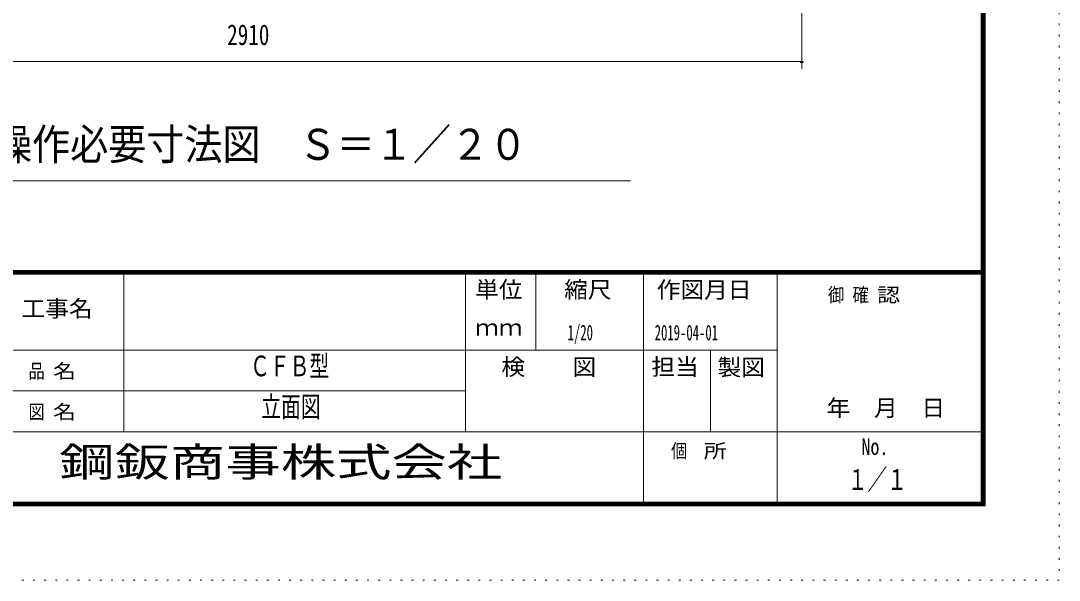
# Model space of a CAD drawing. Units: millimetres, scale not verified. Extents: x -5940 to 5940, y -4200 to 4200.
# Drawn here: x 3142 to 5940, y -4200 to -2693 of the extents above; entities that cross this region are included whole.
import ezdxf
from ezdxf.enums import TextEntityAlignment as Align

# ---------------------------------------------------------------- set-up
doc = ezdxf.new("R2010")
doc.units = ezdxf.units.MM
doc.header["$LTSCALE"] = 10
doc.linetypes.add('USER5', pattern=[3, 0.5, -2.5])
doc.layers.add('0-1_0-F', color=7, linetype='Continuous')
for name, color, linetype, lineweight in [('0-6_2-5DIM', 3, 'Continuous', 18), ('0-8_F-F', 5, 'Continuous', 18), ('0-9_F-E_J_ADD', 5, 'USER5', 18)]:
    doc.layers.add(name, color=color, linetype=linetype, lineweight=lineweight)
doc.styles.add('ＭＳ ゴシック', font='')
doc.styles.get('ＭＳ ゴシック').set_extended_font_data('MS Gothic')

msp = doc.modelspace()

# ---------------------------------------------------------------- linework, layer by layer
at = {"layer": '0-6_2-5DIM'}
for p, q in [((5246.01, -2342.81), (5246.01, -2822.81)), ((5246.01, -2802.81), (2336.01, -2802.81)), ((5250.01, -2802.81), (5242.01, -2802.81)), ((4784.5, -3124.11), (2864.5, -3124.11))]:
    msp.add_line(p, q, dxfattribs=at)
msp.add_arc((5246.01, -2802.81), 4, 180, 0, dxfattribs=at)
at = {"layer": '0-8_F-F'}
for p, q in [((5730, -3366), (-5730, -3366)), ((-5730, -3367), (5730, -3367)), ((5730, -3368), (-5730, -3368)), ((-5730, -3369), (5730, -3369)), ((5730, -3370), (-5730, -3370)), ((-5730, -3371), (5730, -3371)), ((5730, -3372), (-5730, -3372)), ((-5730, -3373), (5730, -3373)), ((5730, -3374), (-5730, -3374)), ((-5730, -3375), (5730, -3375)), ((5730, -3376), (-5730, -3376)), ((3420, -3376), (3420, -3800)), ((4340, -3800), (4340, -3376)), ((4530, -3376), (4530, -3580)), ((4820, -4000), (4820, -3376)), ((5180, -4000), (5180, -3376)), ((3080, -3580), (5180, -3580)), ((5000, -3580), (5000, -3800)), ((4340, -3690), (3080, -3690)), ((3080, -3800), (5740, -3800))]:
    msp.add_line(p, q, dxfattribs=at)
for points in [[(5740, -4000), (-5740, -4000), (-5740, 4040), (5740, 4040)], [(5739, -3999), (-5739, -3999), (-5739, 4039), (5739, 4039)], [(5738, -3998), (5738, 4038), (-5738, 4038), (-5738, -3998)], [(5737, -3997), (-5737, -3997), (-5737, 4037), (5737, 4037)], [(5736, -3996), (5736, 4036), (-5736, 4036), (-5736, -3996)], [(5735, -3995), (-5735, -3995), (-5735, 4035), (5735, 4035)], [(5734, -3994), (5734, 4034), (-5734, 4034), (-5734, -3994)], [(5733, -3993), (-5733, -3993), (-5733, 4033), (5733, 4033)], [(5732, -3992), (-5732, -3992), (-5732, 4032), (5732, 4032)], [(5731, -3991), (-5731, -3991), (-5731, 4031), (5731, 4031)], [(5730, -3990), (5730, 4030), (-5730, 4030), (-5730, -3990)]]:
    msp.add_lwpolyline(points, close=True, dxfattribs=at)
at = {"layer": '0-9_F-E_J_ADD'}
msp.add_lwpolyline([(5940, -4200), (-5940, -4200), (-5940, 4200), (5940, 4200)], close=True, dxfattribs=at)

# ---------------------------------------------------------------- texts
at = {"layer": '0-1_0-F', "style": 'ＭＳ ゴシック'}
for s, height, width, p in [('1/20', 41.79, 0.6, (4615.47, -3566.31)), ('2019-04-01', 41.79, 0.6, (4850, -3566.31)), ('ＣＦＢ型', 55.72, 0.7, (3760, -3667.4)), ('立面図', 55.72, 0.7, (3790, -3777.4)), ('１／１', 55.72, 0.7, (5370, -3973.3))]:
    msp.add_text(s, height=height, dxfattribs=dict(at, width=width)).set_placement(p, align=Align.BOTTOM_LEFT)
at = {"layer": '0-6_2-5DIM', "color": 7, "style": 'ＭＳ ゴシック'}
for s, height, width, p in [('2910', 55.72, 0.75, (3698.01, -2775.21)), ('出入操作必要寸法図\u3000Ｓ＝１／２０', 83.58, 0.9, (2864.5, -3092.71)), ('鋼鈑商事株式会社', 78.15, 1.4, (3245.29, -3944.08))]:
    msp.add_text(s, height=height, dxfattribs=dict(at, width=width)).set_placement(p, align=Align.BOTTOM_LEFT)
at = {"layer": '0-8_F-F', "color": 7, "style": 'ＭＳ ゴシック'}
for s, height, width, p in [('単位', 44.57, 1.05, (4366, -3452.92)), ('縮尺', 44.57, 1.05, (4606, -3452.92)), ('作図月日', 44.57, 1.05, (4855.56, -3453.33)), ('御 ', 37.89, 0.85, (5317.1, -3461.77)), ('確 ', 37.89, 0.85, (5383.15, -3461.77)), ('認', 37.89, 1.2, (5449.2, -3461.77)), ('工事名', 44.57, 1.05, (3144, -3503.92)), ('ｍｍ', 44.57, 1.05, (4366, -3554.92)), ('検\u3000\u3000図', 44.57, 1.05, (4437, -3660.92)), ('担当', 44.57, 1.05, (4841, -3660.92)), ('製図', 44.57, 1.05, (5019.39, -3661.9)), ('品 ', 37.89, 0.85, (3162.5, -3667)), ('名', 37.89, 1.2, (3228.55, -3667)), ('\u3000年\u3000月\u3000日', 44.57, 1.05, (5249.5, -3771.69)), ('図 ', 37.89, 0.85, (3162.5, -3777)), ('名', 37.89, 1.2, (3228.55, -3777)), ('個  ', 37.89, 0.85, (4894, -3882)), ('所', 37.89, 1.2, (4982.06, -3882)), ('No.', 44.57, 0.8, (5407, -3875.92))]:
    msp.add_text(s, height=height, dxfattribs=dict(at, width=width)).set_placement(p, align=Align.BOTTOM_LEFT)

doc.saveas('drawing.dxf')
